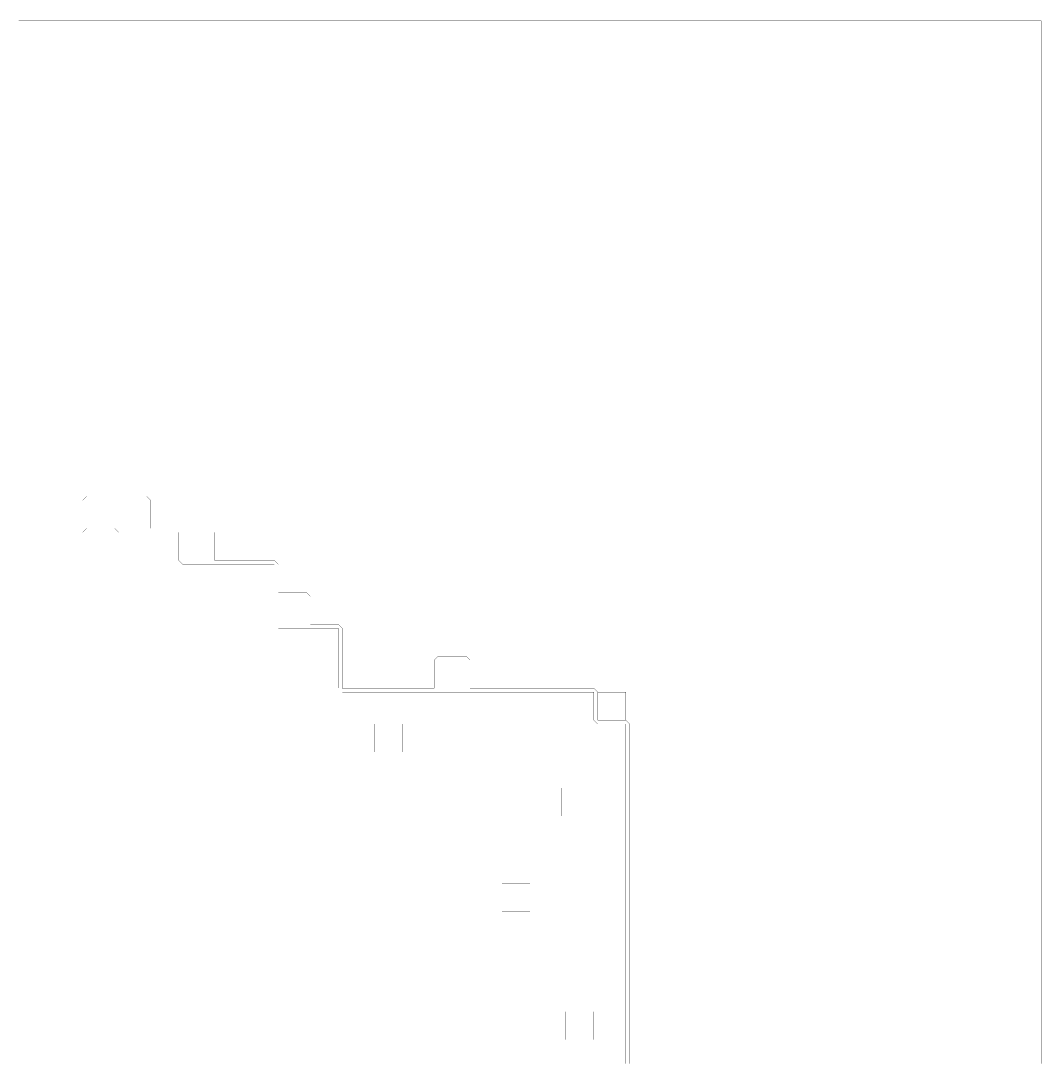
# Model space of a CAD drawing. Header units: metres. Extents: x 0 to 4990, y -4990 to 0.
# Drawn here: x 2495 to 4990, y -2540 to 0 of the extents above; entities that cross this region are included whole.
import ezdxf

# ---------------------------------------------------------------- set-up
doc = ezdxf.new("R2010")
doc.units = ezdxf.units.M
for name, color, linetype in [('conductor', 1, 'Continuous'), ('dielectric', 8, 'Continuous'), ('substrate', 5, 'Continuous')]:
    doc.layers.add(name, color=color, linetype=linetype)

msp = doc.modelspace()

# ---------------------------------------------------------------- linework, layer by layer
at = {"layer": 'conductor', "const_width": 0.5}
msp.add_lwpolyline([(3974.609375, -2548.828125), (3974.609375, -2539.0625), (3974.609375, -2529.296875), (3974.609375, -2519.53125), (3974.609375, -2509.765625), (3974.609375, -2500), (3974.609375, -2490.234375), (3974.609375, -2480.46875), (3974.609375, -2470.703125), (3974.609375, -2460.9375), (3974.609375, -2451.171875), (3974.609375, -2441.40625), (3974.609375, -2431.640625), (3974.609375, -2421.875), (3974.609375, -2412.109375), (3974.609375, -2402.34375), (3974.609375, -2392.578125), (3974.609375, -2382.8125), (3974.609375, -2373.046875), (3974.609375, -2363.28125), (3974.609375, -2353.515625), (3974.609375, -2343.75), (3974.609375, -2333.984375), (3974.609375, -2324.21875), (3974.609375, -2314.453125), (3974.609375, -2304.6875), (3974.609375, -2294.921875), (3974.609375, -2285.15625), (3974.609375, -2275.390625), (3974.609375, -2265.625), (3974.609375, -2255.859375), (3974.609375, -2246.09375), (3974.609375, -2236.328125), (3974.609375, -2226.5625), (3974.609375, -2216.796875), (3974.609375, -2207.03125), (3974.609375, -2197.265625), (3974.609375, -2187.5), (3974.609375, -2177.734375), (3974.609375, -2167.96875), (3974.609375, -2158.203125), (3974.609375, -2148.4375), (3974.609375, -2138.671875), (3974.609375, -2128.90625), (3974.609375, -2119.140625), (3974.609375, -2109.375), (3974.609375, -2099.609375), (3974.609375, -2089.84375), (3974.609375, -2080.078125), (3974.609375, -2070.3125), (3974.609375, -2060.546875), (3974.609375, -2050.78125), (3974.609375, -2041.015625), (3974.609375, -2031.25), (3974.609375, -2021.484375), (3974.609375, -2011.71875), (3974.609375, -2001.953125), (3974.609375, -1992.1875), (3974.609375, -1982.421875), (3974.609375, -1972.65625), (3974.609375, -1962.890625), (3974.609375, -1953.125), (3974.609375, -1943.359375), (3974.609375, -1933.59375), (3974.609375, -1923.828125), (3974.609375, -1914.0625), (3974.609375, -1904.296875), (3974.609375, -1894.53125), (3974.609375, -1884.765625), (3974.609375, -1875), (3974.609375, -1865.234375), (3974.609375, -1855.46875), (3974.609375, -1845.703125), (3974.609375, -1835.9375), (3974.609375, -1826.171875), (3974.609375, -1816.40625), (3974.609375, -1806.640625), (3974.609375, -1796.875), (3974.609375, -1787.109375), (3974.609375, -1777.34375), (3974.609375, -1767.578125), (3974.609375, -1757.8125), (3974.609375, -1748.046875), (3974.609375, -1738.28125), (3974.609375, -1728.515625), (3974.609375, -1718.75), (3964.84375, -1718.75), (3955.078125, -1718.75), (3945.3125, -1718.75), (3935.546875, -1718.75), (3925.78125, -1718.75), (3916.015625, -1718.75), (3906.25, -1718.75), (3896.484375, -1708.984375), (3896.484375, -1699.21875), (3896.484375, -1689.453125), (3896.484375, -1679.6875), (3896.484375, -1669.921875), (3896.484375, -1660.15625), (3896.484375, -1650.390625), (3896.484375, -1640.625), (3886.71875, -1640.625), (3876.953125, -1640.625), (3867.1875, -1640.625), (3857.421875, -1640.625), (3847.65625, -1640.625), (3837.890625, -1640.625), (3828.125, -1640.625), (3818.359375, -1640.625), (3808.59375, -1640.625), (3798.828125, -1640.625), (3789.0625, -1640.625), (3779.296875, -1640.625), (3769.53125, -1640.625), (3759.765625, -1640.625), (3750, -1640.625), (3740.234375, -1640.625), (3730.46875, -1640.625), (3720.703125, -1640.625), (3710.9375, -1640.625), (3701.171875, -1640.625), (3691.40625, -1640.625), (3681.640625, -1640.625), (3671.875, -1640.625), (3662.109375, -1640.625), (3652.34375, -1640.625), (3642.578125, -1640.625), (3632.8125, -1640.625), (3623.046875, -1640.625), (3613.28125, -1640.625), (3603.515625, -1640.625), (3593.75, -1640.625), (3583.984375, -1640.625), (3574.21875, -1640.625), (3564.453125, -1640.625), (3554.6875, -1640.625), (3544.921875, -1640.625), (3535.15625, -1640.625), (3525.390625, -1640.625), (3515.625, -1640.625), (3505.859375, -1640.625), (3496.09375, -1640.625), (3486.328125, -1640.625), (3476.5625, -1640.625), (3466.796875, -1640.625), (3457.03125, -1640.625), (3447.265625, -1640.625), (3437.5, -1640.625), (3427.734375, -1640.625), (3417.96875, -1640.625), (3408.203125, -1640.625), (3398.4375, -1640.625), (3388.671875, -1640.625), (3378.90625, -1640.625), (3369.140625, -1640.625), (3359.375, -1640.625), (3349.609375, -1640.625), (3339.84375, -1640.625), (3330.078125, -1640.625), (3320.3125, -1640.625), (3310.546875, -1640.625), (3300.78125, -1640.625), (3291.015625, -1640.625), (3281.25, -1640.625), (3271.484375, -1630.859375), (3271.484375, -1621.09375), (3271.484375, -1611.328125), (3271.484375, -1601.5625), (3271.484375, -1591.796875), (3271.484375, -1582.03125), (3271.484375, -1572.265625), (3271.484375, -1562.5), (3271.484375, -1552.734375), (3271.484375, -1542.96875), (3271.484375, -1533.203125), (3271.484375, -1523.4375), (3271.484375, -1513.671875), (3271.484375, -1503.90625), (3271.484375, -1494.140625), (3271.484375, -1484.375), (3261.71875, -1484.375), (3251.953125, -1484.375), (3242.1875, -1484.375), (3232.421875, -1484.375), (3222.65625, -1484.375), (3212.890625, -1484.375), (3203.125, -1484.375), (3193.359375, -1484.375), (3183.59375, -1484.375), (3173.828125, -1484.375), (3164.0625, -1484.375), (3154.296875, -1484.375), (3144.53125, -1484.375), (3134.765625, -1484.375), (3125, -1484.375), (3115.234375, -1474.609375), (3115.234375, -1464.84375), (3115.234375, -1455.078125), (3115.234375, -1445.3125), (3115.234375, -1435.546875), (3115.234375, -1425.78125), (3115.234375, -1416.015625), (3115.234375, -1406.25), (3115.234375, -1396.484375), (3115.234375, -1386.71875), (3115.234375, -1376.953125), (3115.234375, -1367.1875), (3115.234375, -1357.421875), (3115.234375, -1347.65625), (3115.234375, -1337.890625), (3115.234375, -1328.125), (3105.46875, -1328.125), (3095.703125, -1328.125), (3085.9375, -1328.125), (3076.171875, -1328.125), (3066.40625, -1328.125), (3056.640625, -1328.125), (3046.875, -1328.125), (3037.109375, -1328.125), (3027.34375, -1328.125), (3017.578125, -1328.125), (3007.8125, -1328.125), (2998.046875, -1328.125), (2988.28125, -1328.125), (2978.515625, -1328.125), (2968.75, -1328.125), (2958.984375, -1328.125), (2949.21875, -1328.125), (2939.453125, -1328.125), (2929.6875, -1328.125), (2919.921875, -1328.125), (2910.15625, -1328.125), (2900.390625, -1328.125), (2890.625, -1328.125), (2880.859375, -1318.359375), (2880.859375, -1308.59375), (2880.859375, -1298.828125), (2880.859375, -1289.0625), (2880.859375, -1279.296875), (2880.859375, -1269.53125), (2880.859375, -1259.765625), (2880.859375, -1250), (2871.09375, -1250), (2861.328125, -1250), (2851.5625, -1250), (2841.796875, -1250), (2832.03125, -1250), (2822.265625, -1250), (2812.5, -1250), (2802.734375, -1250), (2792.96875, -1250), (2783.203125, -1250), (2773.4375, -1250), (2763.671875, -1250), (2753.90625, -1250), (2744.140625, -1250), (2734.375, -1250), (2724.609375, -1240.234375), (2724.609375, -1230.46875), (2724.609375, -1220.703125), (2724.609375, -1210.9375), (2724.609375, -1201.171875), (2724.609375, -1191.40625), (2724.609375, -1181.640625), (2724.609375, -1171.875), (2714.84375, -1171.875), (2705.078125, -1171.875), (2695.3125, -1171.875), (2685.546875, -1171.875), (2675.78125, -1171.875), (2666.015625, -1171.875), (2656.25, -1171.875), (2656.25, -1181.640625), (2656.25, -1191.40625), (2656.25, -1201.171875), (2656.25, -1210.9375), (2656.25, -1220.703125), (2656.25, -1230.46875), (2656.25, -1240.234375), (2646.484375, -1250), (2636.71875, -1250), (2626.953125, -1250), (2617.1875, -1250), (2607.421875, -1250), (2597.65625, -1250), (2587.890625, -1250), (2578.125, -1250), (2568.359375, -1250), (2558.59375, -1250), (2548.828125, -1250), (2539.0625, -1250), (2529.296875, -1250), (2519.53125, -1250), (2509.765625, -1250), (2500, -1250), (2490.234375, -1250)], dxfattribs=at)
at = {"layer": 'dielectric', "const_width": 0.5}
msp.add_lwpolyline([(3906.25, -1640.625), (3906.25, -1650.390625), (3906.25, -1660.15625), (3906.25, -1669.921875), (3906.25, -1679.6875), (3906.25, -1689.453125), (3906.25, -1699.21875), (3906.25, -1708.984375), (3916.015625, -1708.984375), (3925.78125, -1708.984375), (3935.546875, -1708.984375), (3945.3125, -1708.984375), (3955.078125, -1708.984375), (3964.84375, -1708.984375), (3974.609375, -1708.984375), (3974.609375, -1699.21875), (3974.609375, -1689.453125), (3974.609375, -1679.6875), (3974.609375, -1669.921875), (3974.609375, -1660.15625), (3974.609375, -1650.390625), (3974.609375, -1640.625), (3964.84375, -1640.625), (3955.078125, -1640.625), (3945.3125, -1640.625), (3935.546875, -1640.625), (3925.78125, -1640.625), (3916.015625, -1640.625)], close=True, dxfattribs=at)
at = {"layer": 'substrate', "const_width": 0.5}
for points in [[(4990.234375, -2548.828125), (4990.234375, -2539.0625), (4990.234375, -2529.296875), (4990.234375, -2519.53125), (4990.234375, -2509.765625), (4990.234375, -2500), (4990.234375, -2490.234375), (4990.234375, -2480.46875), (4990.234375, -2470.703125), (4990.234375, -2460.9375), (4990.234375, -2451.171875), (4990.234375, -2441.40625), (4990.234375, -2431.640625), (4990.234375, -2421.875), (4990.234375, -2412.109375), (4990.234375, -2402.34375), (4990.234375, -2392.578125), (4990.234375, -2382.8125), (4990.234375, -2373.046875), (4990.234375, -2363.28125), (4990.234375, -2353.515625), (4990.234375, -2343.75), (4990.234375, -2333.984375), (4990.234375, -2324.21875), (4990.234375, -2314.453125), (4990.234375, -2304.6875), (4990.234375, -2294.921875), (4990.234375, -2285.15625), (4990.234375, -2275.390625), (4990.234375, -2265.625), (4990.234375, -2255.859375), (4990.234375, -2246.09375), (4990.234375, -2236.328125), (4990.234375, -2226.5625), (4990.234375, -2216.796875), (4990.234375, -2207.03125), (4990.234375, -2197.265625), (4990.234375, -2187.5), (4990.234375, -2177.734375), (4990.234375, -2167.96875), (4990.234375, -2158.203125), (4990.234375, -2148.4375), (4990.234375, -2138.671875), (4990.234375, -2128.90625), (4990.234375, -2119.140625), (4990.234375, -2109.375), (4990.234375, -2099.609375), (4990.234375, -2089.84375), (4990.234375, -2080.078125), (4990.234375, -2070.3125), (4990.234375, -2060.546875), (4990.234375, -2050.78125), (4990.234375, -2041.015625), (4990.234375, -2031.25), (4990.234375, -2021.484375), (4990.234375, -2011.71875), (4990.234375, -2001.953125), (4990.234375, -1992.1875), (4990.234375, -1982.421875), (4990.234375, -1972.65625), (4990.234375, -1962.890625), (4990.234375, -1953.125), (4990.234375, -1943.359375), (4990.234375, -1933.59375), (4990.234375, -1923.828125), (4990.234375, -1914.0625), (4990.234375, -1904.296875), (4990.234375, -1894.53125), (4990.234375, -1884.765625), (4990.234375, -1875), (4990.234375, -1865.234375), (4990.234375, -1855.46875), (4990.234375, -1845.703125), (4990.234375, -1835.9375), (4990.234375, -1826.171875), (4990.234375, -1816.40625), (4990.234375, -1806.640625), (4990.234375, -1796.875), (4990.234375, -1787.109375), (4990.234375, -1777.34375), (4990.234375, -1767.578125), (4990.234375, -1757.8125), (4990.234375, -1748.046875), (4990.234375, -1738.28125), (4990.234375, -1728.515625), (4990.234375, -1718.75), (4990.234375, -1708.984375), (4990.234375, -1699.21875), (4990.234375, -1689.453125), (4990.234375, -1679.6875), (4990.234375, -1669.921875), (4990.234375, -1660.15625), (4990.234375, -1650.390625), (4990.234375, -1640.625), (4990.234375, -1630.859375), (4990.234375, -1621.09375), (4990.234375, -1611.328125), (4990.234375, -1601.5625), (4990.234375, -1591.796875), (4990.234375, -1582.03125), (4990.234375, -1572.265625), (4990.234375, -1562.5), (4990.234375, -1552.734375), (4990.234375, -1542.96875), (4990.234375, -1533.203125), (4990.234375, -1523.4375), (4990.234375, -1513.671875), (4990.234375, -1503.90625), (4990.234375, -1494.140625), (4990.234375, -1484.375), (4990.234375, -1474.609375), (4990.234375, -1464.84375), (4990.234375, -1455.078125), (4990.234375, -1445.3125), (4990.234375, -1435.546875), (4990.234375, -1425.78125), (4990.234375, -1416.015625), (4990.234375, -1406.25), (4990.234375, -1396.484375), (4990.234375, -1386.71875), (4990.234375, -1376.953125), (4990.234375, -1367.1875), (4990.234375, -1357.421875), (4990.234375, -1347.65625), (4990.234375, -1337.890625), (4990.234375, -1328.125), (4990.234375, -1318.359375), (4990.234375, -1308.59375), (4990.234375, -1298.828125), (4990.234375, -1289.0625), (4990.234375, -1279.296875), (4990.234375, -1269.53125), (4990.234375, -1259.765625), (4990.234375, -1250), (4990.234375, -1240.234375), (4990.234375, -1230.46875), (4990.234375, -1220.703125), (4990.234375, -1210.9375), (4990.234375, -1201.171875), (4990.234375, -1191.40625), (4990.234375, -1181.640625), (4990.234375, -1171.875), (4990.234375, -1162.109375), (4990.234375, -1152.34375), (4990.234375, -1142.578125), (4990.234375, -1132.8125), (4990.234375, -1123.046875), (4990.234375, -1113.28125), (4990.234375, -1103.515625), (4990.234375, -1093.75), (4990.234375, -1083.984375), (4990.234375, -1074.21875), (4990.234375, -1064.453125), (4990.234375, -1054.6875), (4990.234375, -1044.921875), (4990.234375, -1035.15625), (4990.234375, -1025.390625), (4990.234375, -1015.625), (4990.234375, -1005.859375), (4990.234375, -996.09375), (4990.234375, -986.328125), (4990.234375, -976.5625), (4990.234375, -966.796875), (4990.234375, -957.03125), (4990.234375, -947.265625), (4990.234375, -937.5), (4990.234375, -927.734375), (4990.234375, -917.96875), (4990.234375, -908.203125), (4990.234375, -898.4375), (4990.234375, -888.671875), (4990.234375, -878.90625), (4990.234375, -869.140625), (4990.234375, -859.375), (4990.234375, -849.609375), (4990.234375, -839.84375), (4990.234375, -830.078125), (4990.234375, -820.3125), (4990.234375, -810.546875), (4990.234375, -800.78125), (4990.234375, -791.015625), (4990.234375, -781.25), (4990.234375, -771.484375), (4990.234375, -761.71875), (4990.234375, -751.953125), (4990.234375, -742.1875), (4990.234375, -732.421875), (4990.234375, -722.65625), (4990.234375, -712.890625), (4990.234375, -703.125), (4990.234375, -693.359375), (4990.234375, -683.59375), (4990.234375, -673.828125), (4990.234375, -664.0625), (4990.234375, -654.296875), (4990.234375, -644.53125), (4990.234375, -634.765625), (4990.234375, -625), (4990.234375, -615.234375), (4990.234375, -605.46875), (4990.234375, -595.703125), (4990.234375, -585.9375), (4990.234375, -576.171875), (4990.234375, -566.40625), (4990.234375, -556.640625), (4990.234375, -546.875), (4990.234375, -537.109375), (4990.234375, -527.34375), (4990.234375, -517.578125), (4990.234375, -507.8125), (4990.234375, -498.046875), (4990.234375, -488.28125), (4990.234375, -478.515625), (4990.234375, -468.75), (4990.234375, -458.984375), (4990.234375, -449.21875), (4990.234375, -439.453125), (4990.234375, -429.6875), (4990.234375, -419.921875), (4990.234375, -410.15625), (4990.234375, -400.390625), (4990.234375, -390.625), (4990.234375, -380.859375), (4990.234375, -371.09375), (4990.234375, -361.328125), (4990.234375, -351.5625), (4990.234375, -341.796875), (4990.234375, -332.03125), (4990.234375, -322.265625), (4990.234375, -312.5), (4990.234375, -302.734375), (4990.234375, -292.96875), (4990.234375, -283.203125), (4990.234375, -273.4375), (4990.234375, -263.671875), (4990.234375, -253.90625), (4990.234375, -244.140625), (4990.234375, -234.375), (4990.234375, -224.609375), (4990.234375, -214.84375), (4990.234375, -205.078125), (4990.234375, -195.3125), (4990.234375, -185.546875), (4990.234375, -175.78125), (4990.234375, -166.015625), (4990.234375, -156.25), (4990.234375, -146.484375), (4990.234375, -136.71875), (4990.234375, -126.953125), (4990.234375, -117.1875), (4990.234375, -107.421875), (4990.234375, -97.65625), (4990.234375, -87.890625), (4990.234375, -78.125), (4990.234375, -68.359375), (4990.234375, -58.59375), (4990.234375, -48.828125), (4990.234375, -39.0625), (4990.234375, -29.296875), (4990.234375, -19.53125), (4990.234375, -9.765625), (4990.234375, 0), (4980.46875, 0), (4970.703125, 0), (4960.9375, 0), (4951.171875, 0), (4941.40625, 0), (4931.640625, 0), (4921.875, 0), (4912.109375, 0), (4902.34375, 0), (4892.578125, 0), (4882.8125, 0), (4873.046875, 0), (4863.28125, 0), (4853.515625, 0), (4843.75, 0), (4833.984375, 0), (4824.21875, 0), (4814.453125, 0), (4804.6875, 0), (4794.921875, 0), (4785.15625, 0), (4775.390625, 0), (4765.625, 0), (4755.859375, 0), (4746.09375, 0), (4736.328125, 0), (4726.5625, 0), (4716.796875, 0), (4707.03125, 0), (4697.265625, 0), (4687.5, 0), (4677.734375, 0), (4667.96875, 0), (4658.203125, 0), (4648.4375, 0), (4638.671875, 0), (4628.90625, 0), (4619.140625, 0), (4609.375, 0), (4599.609375, 0), (4589.84375, 0), (4580.078125, 0), (4570.3125, 0), (4560.546875, 0), (4550.78125, 0), (4541.015625, 0), (4531.25, 0), (4521.484375, 0), (4511.71875, 0), (4501.953125, 0), (4492.1875, 0), (4482.421875, 0), (4472.65625, 0), (4462.890625, 0), (4453.125, 0), (4443.359375, 0), (4433.59375, 0), (4423.828125, 0), (4414.0625, 0), (4404.296875, 0), (4394.53125, 0), (4384.765625, 0), (4375, 0), (4365.234375, 0), (4355.46875, 0), (4345.703125, 0), (4335.9375, 0), (4326.171875, 0), (4316.40625, 0), (4306.640625, 0), (4296.875, 0), (4287.109375, 0), (4277.34375, 0), (4267.578125, 0), (4257.8125, 0), (4248.046875, 0), (4238.28125, 0), (4228.515625, 0), (4218.75, 0), (4208.984375, 0), (4199.21875, 0), (4189.453125, 0), (4179.6875, 0), (4169.921875, 0), (4160.15625, 0), (4150.390625, 0), (4140.625, 0), (4130.859375, 0), (4121.09375, 0), (4111.328125, 0), (4101.5625, 0), (4091.796875, 0), (4082.03125, 0), (4072.265625, 0), (4062.5, 0), (4052.734375, 0), (4042.96875, 0), (4033.203125, 0), (4023.4375, 0), (4013.671875, 0), (4003.90625, 0), (3994.140625, 0), (3984.375, 0), (3974.609375, 0), (3964.84375, 0), (3955.078125, 0), (3945.3125, 0), (3935.546875, 0), (3925.78125, 0), (3916.015625, 0), (3906.25, 0), (3896.484375, 0), (3886.71875, 0), (3876.953125, 0), (3867.1875, 0), (3857.421875, 0), (3847.65625, 0), (3837.890625, 0), (3828.125, 0), (3818.359375, 0), (3808.59375, 0), (3798.828125, 0), (3789.0625, 0), (3779.296875, 0), (3769.53125, 0), (3759.765625, 0), (3750, 0), (3740.234375, 0), (3730.46875, 0), (3720.703125, 0), (3710.9375, 0), (3701.171875, 0), (3691.40625, 0), (3681.640625, 0), (3671.875, 0), (3662.109375, 0), (3652.34375, 0), (3642.578125, 0), (3632.8125, 0), (3623.046875, 0), (3613.28125, 0), (3603.515625, 0), (3593.75, 0), (3583.984375, 0), (3574.21875, 0), (3564.453125, 0), (3554.6875, 0), (3544.921875, 0), (3535.15625, 0), (3525.390625, 0), (3515.625, 0), (3505.859375, 0), (3496.09375, 0), (3486.328125, 0), (3476.5625, 0), (3466.796875, 0), (3457.03125, 0), (3447.265625, 0), (3437.5, 0), (3427.734375, 0), (3417.96875, 0), (3408.203125, 0), (3398.4375, 0), (3388.671875, 0), (3378.90625, 0), (3369.140625, 0), (3359.375, 0), (3349.609375, 0), (3339.84375, 0), (3330.078125, 0), (3320.3125, 0), (3310.546875, 0), (3300.78125, 0), (3291.015625, 0), (3281.25, 0), (3271.484375, 0), (3261.71875, 0), (3251.953125, 0), (3242.1875, 0), (3232.421875, 0), (3222.65625, 0), (3212.890625, 0), (3203.125, 0), (3193.359375, 0), (3183.59375, 0), (3173.828125, 0), (3164.0625, 0), (3154.296875, 0), (3144.53125, 0), (3134.765625, 0), (3125, 0), (3115.234375, 0), (3105.46875, 0), (3095.703125, 0), (3085.9375, 0), (3076.171875, 0), (3066.40625, 0), (3056.640625, 0), (3046.875, 0), (3037.109375, 0), (3027.34375, 0), (3017.578125, 0), (3007.8125, 0), (2998.046875, 0), (2988.28125, 0), (2978.515625, 0), (2968.75, 0), (2958.984375, 0), (2949.21875, 0), (2939.453125, 0), (2929.6875, 0), (2919.921875, 0), (2910.15625, 0), (2900.390625, 0), (2890.625, 0), (2880.859375, 0), (2871.09375, 0), (2861.328125, 0), (2851.5625, 0), (2841.796875, 0), (2832.03125, 0), (2822.265625, 0), (2812.5, 0), (2802.734375, 0), (2792.96875, 0), (2783.203125, 0), (2773.4375, 0), (2763.671875, 0), (2753.90625, 0), (2744.140625, 0), (2734.375, 0), (2724.609375, 0), (2714.84375, 0), (2705.078125, 0), (2695.3125, 0), (2685.546875, 0), (2675.78125, 0), (2666.015625, 0), (2656.25, 0), (2646.484375, 0), (2636.71875, 0), (2626.953125, 0), (2617.1875, 0), (2607.421875, 0), (2597.65625, 0), (2587.890625, 0), (2578.125, 0), (2568.359375, 0), (2558.59375, 0), (2548.828125, 0), (2539.0625, 0), (2529.296875, 0), (2519.53125, 0), (2509.765625, 0), (2500, 0), (2490.234375, 0)], [(2490.234375, -1240.234375), (2500, -1240.234375), (2509.765625, -1240.234375), (2519.53125, -1240.234375), (2529.296875, -1240.234375), (2539.0625, -1240.234375), (2548.828125, -1240.234375), (2558.59375, -1240.234375), (2568.359375, -1240.234375), (2578.125, -1240.234375), (2587.890625, -1240.234375), (2597.65625, -1240.234375), (2607.421875, -1240.234375), (2617.1875, -1240.234375), (2626.953125, -1240.234375), (2636.71875, -1240.234375), (2646.484375, -1240.234375), (2646.484375, -1230.46875), (2646.484375, -1220.703125), (2646.484375, -1210.9375), (2646.484375, -1201.171875), (2646.484375, -1191.40625), (2646.484375, -1181.640625), (2646.484375, -1171.875), (2656.25, -1162.109375), (2666.015625, -1162.109375), (2675.78125, -1162.109375), (2685.546875, -1162.109375), (2695.3125, -1162.109375), (2705.078125, -1162.109375), (2714.84375, -1162.109375), (2724.609375, -1162.109375), (2734.375, -1162.109375), (2744.140625, -1162.109375), (2753.90625, -1162.109375), (2763.671875, -1162.109375), (2773.4375, -1162.109375), (2783.203125, -1162.109375), (2792.96875, -1162.109375), (2802.734375, -1162.109375), (2812.5, -1171.875), (2812.5, -1181.640625), (2812.5, -1191.40625), (2812.5, -1201.171875), (2812.5, -1210.9375), (2812.5, -1220.703125), (2812.5, -1230.46875), (2812.5, -1240.234375), (2822.265625, -1240.234375), (2832.03125, -1240.234375), (2841.796875, -1240.234375), (2851.5625, -1240.234375), (2861.328125, -1240.234375), (2871.09375, -1240.234375), (2880.859375, -1240.234375), (2890.625, -1240.234375), (2900.390625, -1240.234375), (2910.15625, -1240.234375), (2919.921875, -1240.234375), (2929.6875, -1240.234375), (2939.453125, -1240.234375), (2949.21875, -1240.234375), (2958.984375, -1240.234375), (2968.75, -1250), (2968.75, -1259.765625), (2968.75, -1269.53125), (2968.75, -1279.296875), (2968.75, -1289.0625), (2968.75, -1298.828125), (2968.75, -1308.59375), (2968.75, -1318.359375), (2978.515625, -1318.359375), (2988.28125, -1318.359375), (2998.046875, -1318.359375), (3007.8125, -1318.359375), (3017.578125, -1318.359375), (3027.34375, -1318.359375), (3037.109375, -1318.359375), (3046.875, -1318.359375), (3056.640625, -1318.359375), (3066.40625, -1318.359375), (3076.171875, -1318.359375), (3085.9375, -1318.359375), (3095.703125, -1318.359375), (3105.46875, -1318.359375), (3115.234375, -1318.359375), (3125, -1328.125), (3125, -1337.890625), (3125, -1347.65625), (3125, -1357.421875), (3125, -1367.1875), (3125, -1376.953125), (3125, -1386.71875), (3125, -1396.484375), (3134.765625, -1396.484375), (3144.53125, -1396.484375), (3154.296875, -1396.484375), (3164.0625, -1396.484375), (3173.828125, -1396.484375), (3183.59375, -1396.484375), (3193.359375, -1396.484375), (3203.125, -1406.25), (3203.125, -1416.015625), (3203.125, -1425.78125), (3203.125, -1435.546875), (3203.125, -1445.3125), (3203.125, -1455.078125), (3203.125, -1464.84375), (3203.125, -1474.609375), (3212.890625, -1474.609375), (3222.65625, -1474.609375), (3232.421875, -1474.609375), (3242.1875, -1474.609375), (3251.953125, -1474.609375), (3261.71875, -1474.609375), (3271.484375, -1474.609375), (3281.25, -1484.375), (3281.25, -1494.140625), (3281.25, -1503.90625), (3281.25, -1513.671875), (3281.25, -1523.4375), (3281.25, -1533.203125), (3281.25, -1542.96875), (3281.25, -1552.734375), (3281.25, -1562.5), (3281.25, -1572.265625), (3281.25, -1582.03125), (3281.25, -1591.796875), (3281.25, -1601.5625), (3281.25, -1611.328125), (3281.25, -1621.09375), (3281.25, -1630.859375), (3291.015625, -1630.859375), (3300.78125, -1630.859375), (3310.546875, -1630.859375), (3320.3125, -1630.859375), (3330.078125, -1630.859375), (3339.84375, -1630.859375), (3349.609375, -1630.859375), (3359.375, -1630.859375), (3369.140625, -1630.859375), (3378.90625, -1630.859375), (3388.671875, -1630.859375), (3398.4375, -1630.859375), (3408.203125, -1630.859375), (3417.96875, -1630.859375), (3427.734375, -1630.859375), (3437.5, -1630.859375), (3447.265625, -1630.859375), (3457.03125, -1630.859375), (3466.796875, -1630.859375), (3476.5625, -1630.859375), (3486.328125, -1630.859375), (3496.09375, -1630.859375), (3505.859375, -1630.859375), (3505.859375, -1621.09375), (3505.859375, -1611.328125), (3505.859375, -1601.5625), (3505.859375, -1591.796875), (3505.859375, -1582.03125), (3505.859375, -1572.265625), (3505.859375, -1562.5), (3515.625, -1552.734375), (3525.390625, -1552.734375), (3535.15625, -1552.734375), (3544.921875, -1552.734375), (3554.6875, -1552.734375), (3564.453125, -1552.734375), (3574.21875, -1552.734375), (3583.984375, -1552.734375), (3593.75, -1562.5), (3593.75, -1572.265625), (3593.75, -1582.03125), (3593.75, -1591.796875), (3593.75, -1601.5625), (3593.75, -1611.328125), (3593.75, -1621.09375), (3593.75, -1630.859375), (3603.515625, -1630.859375), (3613.28125, -1630.859375), (3623.046875, -1630.859375), (3632.8125, -1630.859375), (3642.578125, -1630.859375), (3652.34375, -1630.859375), (3662.109375, -1630.859375), (3671.875, -1630.859375), (3681.640625, -1630.859375), (3691.40625, -1630.859375), (3701.171875, -1630.859375), (3710.9375, -1630.859375), (3720.703125, -1630.859375), (3730.46875, -1630.859375), (3740.234375, -1630.859375), (3750, -1630.859375), (3759.765625, -1630.859375), (3769.53125, -1630.859375), (3779.296875, -1630.859375), (3789.0625, -1630.859375), (3798.828125, -1630.859375), (3808.59375, -1630.859375), (3818.359375, -1630.859375), (3828.125, -1630.859375), (3837.890625, -1630.859375), (3847.65625, -1630.859375), (3857.421875, -1630.859375), (3867.1875, -1630.859375), (3876.953125, -1630.859375), (3886.71875, -1630.859375), (3896.484375, -1630.859375), (3906.25, -1640.625), (3906.25, -1650.390625), (3906.25, -1660.15625), (3906.25, -1669.921875), (3906.25, -1679.6875), (3906.25, -1689.453125), (3906.25, -1699.21875), (3906.25, -1708.984375), (3916.015625, -1708.984375), (3925.78125, -1708.984375), (3935.546875, -1708.984375), (3945.3125, -1708.984375), (3955.078125, -1708.984375), (3964.84375, -1708.984375), (3974.609375, -1708.984375), (3984.375, -1718.75), (3984.375, -1728.515625), (3984.375, -1738.28125), (3984.375, -1748.046875), (3984.375, -1757.8125), (3984.375, -1767.578125), (3984.375, -1777.34375), (3984.375, -1787.109375), (3984.375, -1796.875), (3984.375, -1806.640625), (3984.375, -1816.40625), (3984.375, -1826.171875), (3984.375, -1835.9375), (3984.375, -1845.703125), (3984.375, -1855.46875), (3984.375, -1865.234375), (3984.375, -1875), (3984.375, -1884.765625), (3984.375, -1894.53125), (3984.375, -1904.296875), (3984.375, -1914.0625), (3984.375, -1923.828125), (3984.375, -1933.59375), (3984.375, -1943.359375), (3984.375, -1953.125), (3984.375, -1962.890625), (3984.375, -1972.65625), (3984.375, -1982.421875), (3984.375, -1992.1875), (3984.375, -2001.953125), (3984.375, -2011.71875), (3984.375, -2021.484375), (3984.375, -2031.25), (3984.375, -2041.015625), (3984.375, -2050.78125), (3984.375, -2060.546875), (3984.375, -2070.3125), (3984.375, -2080.078125), (3984.375, -2089.84375), (3984.375, -2099.609375), (3984.375, -2109.375), (3984.375, -2119.140625), (3984.375, -2128.90625), (3984.375, -2138.671875), (3984.375, -2148.4375), (3984.375, -2158.203125), (3984.375, -2167.96875), (3984.375, -2177.734375), (3984.375, -2187.5), (3984.375, -2197.265625), (3984.375, -2207.03125), (3984.375, -2216.796875), (3984.375, -2226.5625), (3984.375, -2236.328125), (3984.375, -2246.09375), (3984.375, -2255.859375), (3984.375, -2265.625), (3984.375, -2275.390625), (3984.375, -2285.15625), (3984.375, -2294.921875), (3984.375, -2304.6875), (3984.375, -2314.453125), (3984.375, -2324.21875), (3984.375, -2333.984375), (3984.375, -2343.75), (3984.375, -2353.515625), (3984.375, -2363.28125), (3984.375, -2373.046875), (3984.375, -2382.8125), (3984.375, -2392.578125), (3984.375, -2402.34375), (3984.375, -2412.109375), (3984.375, -2421.875), (3984.375, -2431.640625), (3984.375, -2441.40625), (3984.375, -2451.171875), (3984.375, -2460.9375), (3984.375, -2470.703125), (3984.375, -2480.46875), (3984.375, -2490.234375), (3984.375, -2500), (3984.375, -2509.765625), (3984.375, -2519.53125), (3984.375, -2529.296875), (3984.375, -2539.0625), (3984.375, -2548.828125)]]:
    msp.add_lwpolyline(points, dxfattribs=at)
for points in [[(3359.375, -1718.75), (3359.375, -1728.515625), (3359.375, -1738.28125), (3359.375, -1748.046875), (3359.375, -1757.8125), (3359.375, -1767.578125), (3359.375, -1777.34375), (3359.375, -1787.109375), (3369.140625, -1787.109375), (3378.90625, -1787.109375), (3388.671875, -1787.109375), (3398.4375, -1787.109375), (3408.203125, -1787.109375), (3417.96875, -1787.109375), (3427.734375, -1787.109375), (3427.734375, -1777.34375), (3427.734375, -1767.578125), (3427.734375, -1757.8125), (3427.734375, -1748.046875), (3427.734375, -1738.28125), (3427.734375, -1728.515625), (3427.734375, -1718.75), (3417.96875, -1718.75), (3408.203125, -1718.75), (3398.4375, -1718.75), (3388.671875, -1718.75), (3378.90625, -1718.75), (3369.140625, -1718.75)], [(3750, -1875), (3750, -1884.765625), (3750, -1894.53125), (3750, -1904.296875), (3750, -1914.0625), (3750, -1923.828125), (3750, -1933.59375), (3750, -1943.359375), (3759.765625, -1943.359375), (3769.53125, -1943.359375), (3779.296875, -1943.359375), (3789.0625, -1943.359375), (3798.828125, -1943.359375), (3808.59375, -1943.359375), (3818.359375, -1943.359375), (3818.359375, -1933.59375), (3818.359375, -1923.828125), (3818.359375, -1914.0625), (3818.359375, -1904.296875), (3818.359375, -1894.53125), (3818.359375, -1884.765625), (3818.359375, -1875), (3808.59375, -1875), (3798.828125, -1875), (3789.0625, -1875), (3779.296875, -1875), (3769.53125, -1875), (3759.765625, -1875)], [(3671.875, -2109.375), (3671.875, -2119.140625), (3671.875, -2128.90625), (3671.875, -2138.671875), (3671.875, -2148.4375), (3671.875, -2158.203125), (3671.875, -2167.96875), (3671.875, -2177.734375), (3681.640625, -2177.734375), (3691.40625, -2177.734375), (3701.171875, -2177.734375), (3710.9375, -2177.734375), (3720.703125, -2177.734375), (3730.46875, -2177.734375), (3740.234375, -2177.734375), (3740.234375, -2167.96875), (3740.234375, -2158.203125), (3740.234375, -2148.4375), (3740.234375, -2138.671875), (3740.234375, -2128.90625), (3740.234375, -2119.140625), (3740.234375, -2109.375), (3730.46875, -2109.375), (3720.703125, -2109.375), (3710.9375, -2109.375), (3701.171875, -2109.375), (3691.40625, -2109.375), (3681.640625, -2109.375)], [(3828.125, -2421.875), (3828.125, -2431.640625), (3828.125, -2441.40625), (3828.125, -2451.171875), (3828.125, -2460.9375), (3828.125, -2470.703125), (3828.125, -2480.46875), (3828.125, -2490.234375), (3837.890625, -2490.234375), (3847.65625, -2490.234375), (3857.421875, -2490.234375), (3867.1875, -2490.234375), (3876.953125, -2490.234375), (3886.71875, -2490.234375), (3896.484375, -2490.234375), (3896.484375, -2480.46875), (3896.484375, -2470.703125), (3896.484375, -2460.9375), (3896.484375, -2451.171875), (3896.484375, -2441.40625), (3896.484375, -2431.640625), (3896.484375, -2421.875), (3886.71875, -2421.875), (3876.953125, -2421.875), (3867.1875, -2421.875), (3857.421875, -2421.875), (3847.65625, -2421.875), (3837.890625, -2421.875)]]:
    msp.add_lwpolyline(points, close=True, dxfattribs=at)

doc.saveas('drawing.dxf')
